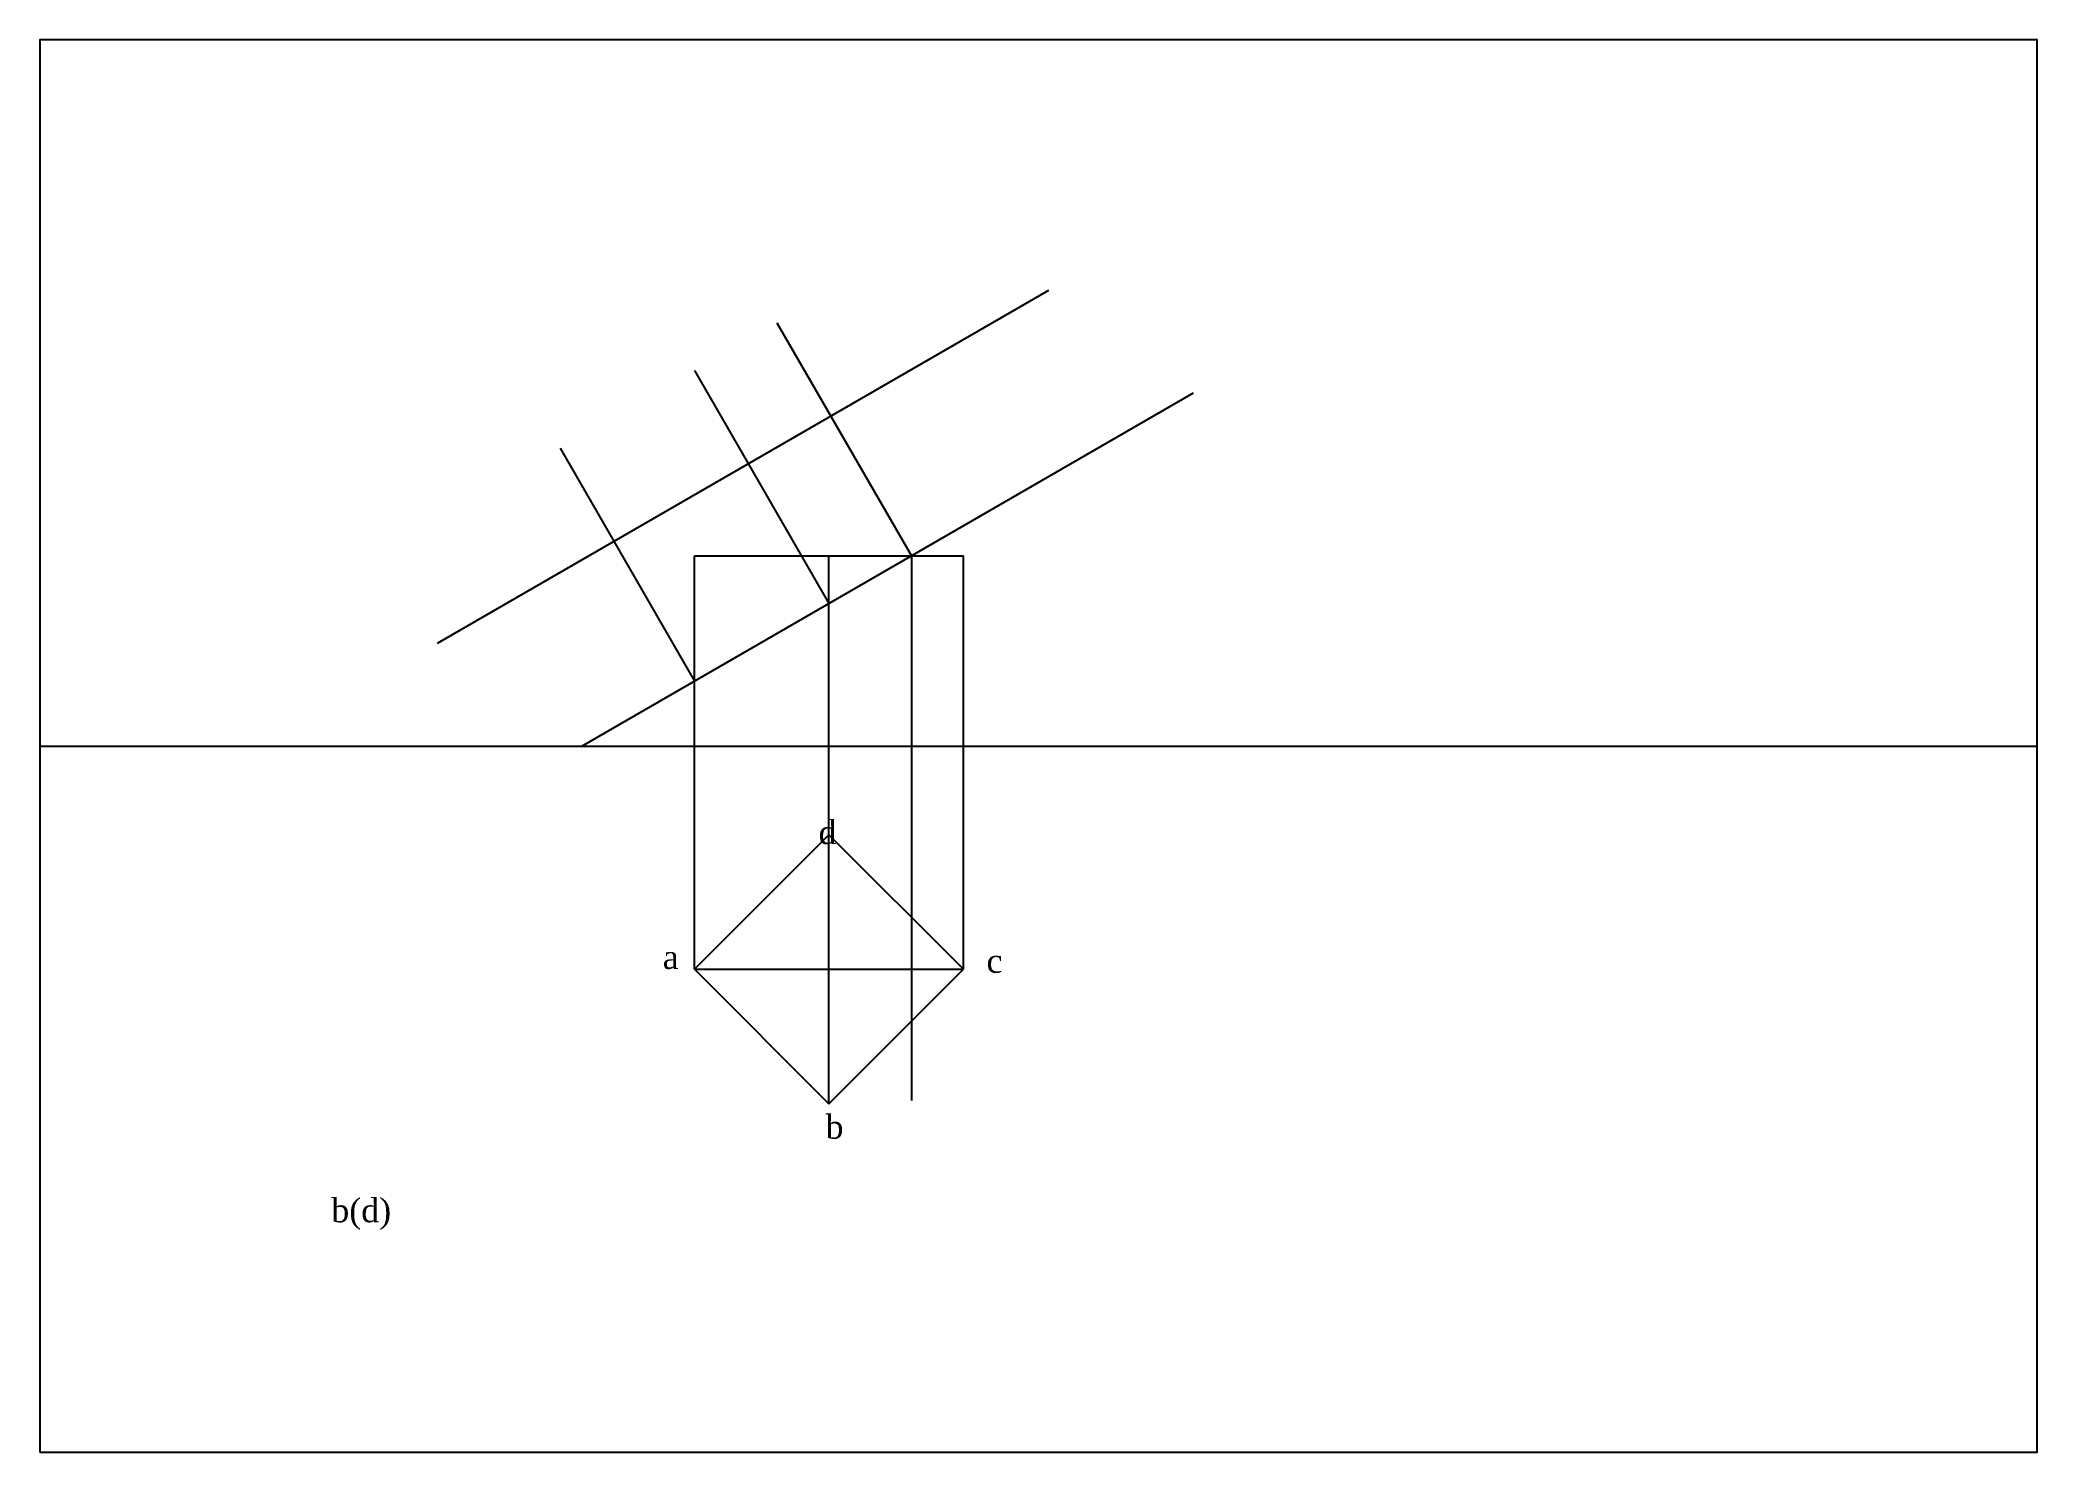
# Model space of a CAD drawing. Header units: millimetres. Extents: x 0 to 420, y 0 to 297.
import ezdxf

# ---------------------------------------------------------------- set-up
doc = ezdxf.new("R2010")
doc.units = ezdxf.units.MM
doc.header["$MEASUREMENT"] = 0
doc.styles.get("Standard").update_dxf_attribs({"font": 'times.ttf', "height": 5})

msp = doc.modelspace()

# ---------------------------------------------------------------- linework, layer by layer
for p, q in [((83.58, 170.12), (212.19, 244.37)), ((154.98, 237.49), (183.26, 188.5)), ((137.65, 227.49), (165.94, 178.5)), ((113.98, 148.5), (242.58, 222.75)), ((109.37, 211.16), (137.65, 162.17)), ((137.65, 148.5), (137.65, 188.5)), ((137.65, 188.5), (194.22, 188.5)), ((165.94, 148.5), (165.94, 188.5)), ((183.26, 188.5), (183.26, 73.93)), ((194.22, 148.5), (194.22, 188.5)), ((165.94, 148.5), (165.94, 178.5)), ((165.94, 148.5), (165.94, 178.5)), ((0, 148.5), (420, 148.5)), ((137.65, 101.54), (137.65, 148.5)), ((165.94, 129.83), (165.94, 148.5)), ((194.22, 101.54), (194.22, 148.5)), ((165.94, 129.83), (137.65, 101.54)), ((194.22, 101.54), (165.94, 129.83)), ((165.94, 73.26), (165.94, 129.83)), ((137.65, 101.54), (165.94, 73.26)), ((137.65, 101.54), (194.22, 101.54)), ((165.94, 73.26), (194.22, 101.54))]:
    msp.add_line(p, q)
msp.add_lwpolyline([(0, 0), (420, 0), (420, 297), (0, 297)], close=True)

# ---------------------------------------------------------------- texts
at = {"char_height": 5, "attachment_point": 1}
for s, width, insert in [('d', 27.8762, (163.75, 132.86)), ('a', 47.3895, (130.97, 106.61)), ('c', 40.2214, (199.07, 105.8)), ('b', 30.6638, (165.22, 70.91)), ('b(d)', 41.0178, (61.28, 53.34))]:
    msp.add_mtext_dynamic_manual_height_columns(s, width=width, gutter_width=25, heights=[0], dxfattribs=dict(at, insert=insert))

doc.saveas('drawing.dxf')
